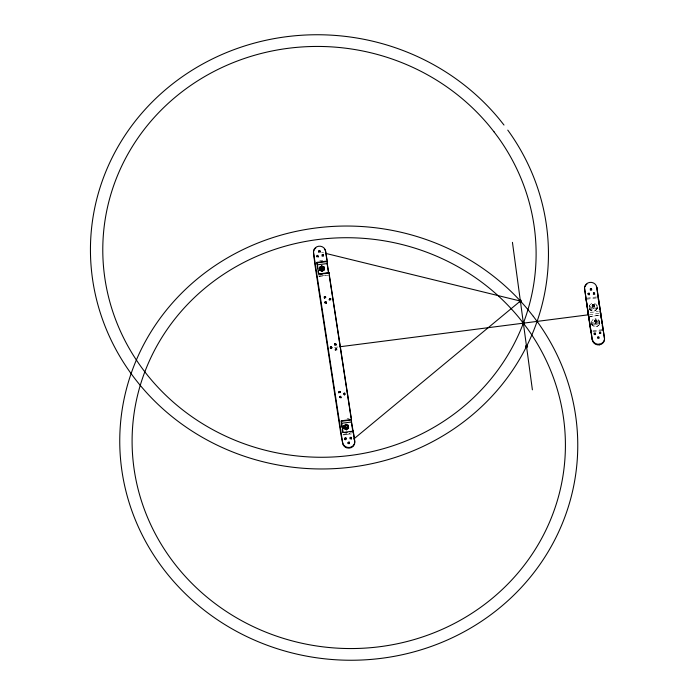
<?xml version="1.0" encoding="UTF-8"?>
<svg xmlns="http://www.w3.org/2000/svg" width="695" height="695" viewBox="0 0 695 695"><rect width="100%" height="100%" fill="white"/><g stroke="black" fill="none" stroke-linecap="round" stroke-linejoin="round"><path stroke-width="0.52" stroke-dasharray="3.48 2.61" d="M597.335 307.694L597.222 308.806L589.36 309.848L589.16 306.73M589.36 309.848L589.447 308.867L597.318 307.824L597.205 308.815M599.577 323.279L599.377 321.351A4.118 3.901 5.2 0 0 598.048 319.717M599.594 324.261L599.681 323.279L591.827 324.313L591.723 325.303L599.594 324.261L599.698 323.149M349.455 433.611L347.847 434.488L346.249 433.723M321.325 275.316L319.943 276.21L318.753 275.985L327.779 274.733M591.106 306.669L589.143 306.929A4.118 3.901 5.2 0 1 591.593 303.785M589.056 307.92L592.001 307.529M591.541 322.384L593.495 322.124M597.422 321.603L599.377 321.351M591.445 323.366L593.408 323.106M597.326 322.593L599.29 322.332M319.769 260.677L322.801 260.295M319.109 276.523L328.188 275.359M586.919 298.19L597.092 296.887M586.832 299.18L597.005 297.868M590.151 312.55L598.308 311.447M334.495 347.448L338.795 346.901M589.421 314.661L600.61 313.219M589.725 316.538L599.898 315.235L589.716 316.59M592.965 330.898L602.122 329.717M592.878 331.88L602.035 330.698M347.074 418.738L349.099 418.477M342.974 434.349L350.037 433.445M343.382 434.966L351.462 433.932M321.55 252.372L323.661 252.884M589.447 308.867L589.456 308.893A4.118 3.901 5.2 0 0 597.318 307.859M591.819 324.313L591.827 324.348A4.118 3.901 5.2 0 0 599.681 323.314M597.222 308.806L597.014 305.896A4.118 3.901 5.2 0 0 594.738 303.767M594.807 323.262A1.025 0.973 5.2 0 0 596.44 323.262A0.99 0.938 5.2 0 1 594.833 323.236M594.199 307.59A1.025 0.973 5.2 0 1 592.296 307.59M593.043 319.752A4.118 3.901 5.2 0 0 591.514 322.35L591.532 322.185A4.118 3.901 5.2 0 1 593.052 319.587M598.065 319.561A4.118 3.901 5.2 0 1 597.726 326.033A4.118 3.901 5.2 0 1 591.549 323.201M595.007 318.805A4.118 3.901 5.2 0 1 596.084 318.796M594.755 303.602A4.118 3.901 5.2 0 1 596.553 309.562A4.118 3.901 5.2 0 1 590.029 309.614A4.118 3.901 5.2 0 1 591.61 303.619M594.164 307.572A0.99 0.938 5.2 0 1 592.331 307.572"/><path stroke-width="1.04" d="M588.187 312.863L592.262 339.855A6.168 5.847 5.2 0 0 599.255 344.859A6.168 5.847 5.2 0 0 604.468 338.283L596.84 287.4A6.168 5.847 5.2 0 0 589.846 282.396A6.168 5.847 5.2 0 0 584.625 288.972L588.674 316.703M596.336 286.583A6.168 5.847 5.2 0 1 596.779 288.06L600.801 313.81M604.468 338.283L600.836 314.07M317.076 255.916C319.335 253.701 316.833 258.688 317.05 255.308M327.197 261.042L327.258 263.553L317.085 264.865L317.024 262.354L327.197 261.042L325.686 251.208A6.133 5.812 5.2 0 0 318.736 246.23A6.133 5.812 5.2 0 0 313.549 252.771L342.609 442.48A6.133 5.812 5.2 0 0 349.568 447.458A6.133 5.812 5.2 0 0 354.754 440.917L353.242 431.082L342.774 432.507M318.023 257.054L318.075 256.394M318.71 252.05L318.77 251.39M320.213 251.859L320.273 251.199M319.544 267.905L319.604 267.245L321.698 265.855L324.035 266.889L324.217 269.973L322.124 271.371L319.787 270.329L319.544 267.905L320.942 266.976M319.787 270.329L319.604 267.245M321.637 266.515L321.698 265.855M322.949 255.161L323.001 254.509M322.124 271.371L322.185 270.711L324.278 269.321M324.035 266.889L324.217 269.973M324.4 298.363L324.461 297.712M325.104 303.315L325.095 301.856M325.703 297.755L325.651 296.826M325.868 273.526L328.926 273.135L328.97 272.64L318.796 273.943L317.024 262.354M326.45 303.055L326.511 302.394M329.691 299.076C333.365 297.486 327.458 302.229 329.847 298.39M331.037 347.17L331.098 346.51M331.254 348.595L331.315 347.934M334.504 344.607C334.217 342.565 337.032 343.617 335.911 345.154M335.355 350.176C334.651 346.727 338.604 350.193 335.468 349.602M336.545 349.298L336.606 348.647M338.899 392.319C342.14 392.649 337.787 389.669 338.839 392.97M339.542 397.184L339.603 396.524M340.098 392.162L340.159 391.502M340.958 397.731L341.01 397.071M351.47 419.493L351.531 422.004L341.358 423.307L341.297 420.805L351.47 419.493L328.97 272.64M343.695 394.169L344.26 393.092M344.416 395.168L344.477 394.517M343.851 426.339L343.912 425.688L346.006 424.298L348.343 425.331L348.525 428.415L346.431 429.805L344.094 428.772L343.851 426.339L345.25 425.418M344.094 428.772L343.912 425.688M346.014 424.88A1.286 1.216 5.2 0 1 347.543 426.426A1.286 1.216 5.2 0 1 345.372 426.886A1.286 1.216 5.2 0 1 346.014 424.88L346.006 424.298M345.259 439.839L345.319 439.179M346.431 429.805L346.492 429.154L348.586 427.755L348.525 428.415M346.067 439.579L345.884 437.85M348.291 425.983L348.343 425.331M347.995 443.141L348.056 442.489M349.437 442.932C348.794 439.579 347.422 445.13 349.55 442.298M350.184 437.946C352.139 435.226 350.793 440.691 350.176 437.355M351.123 439.084L351.184 438.423M353.242 431.082L353.199 431.586L351.531 422.004M585.902 298.329L590.837 332.14L590.932 331.159M596.779 288.06L596.84 287.4M592.262 339.855L584.625 288.972M598.108 296.756L598.343 299.858M599.255 344.859L599.316 344.207A6.168 5.847 5.2 0 0 604.528 337.622M603.052 330.568L603.138 329.586M600.324 311.238L600.645 313.688M318.188 256.82L317.363 255.821L316.764 256.829M323.47 256.142L322.845 255.143L322.046 256.151M330.281 347.804L331.506 347.309L331.35 348.569M334.59 343.86L335.016 344.816L336.015 344.416M335.963 345.076L335.129 344.068L334.538 345.076M340.932 397.818L340.498 396.871L339.499 397.271M587.97 294.263L589.204 293.777L589.039 295.036M594.772 294.254L593.947 293.247L593.348 294.254M599.342 333.218L600.002 332.592L600.871 333.218M324.217 297.573L325.547 297.408M325.06 302.499C324.678 300.457 327.884 302.229 325.877 302.942C323.688 302.403 327.276 301.56 326.329 303.315M338.726 392.249L339.534 391.798L340.211 392.432M351.349 438.901C352.235 437.433 349.211 437.45 350.132 438.901M591.61 290.241C592.505 288.772 589.473 288.781 590.394 290.241M595.476 334.66C596.371 333.192 593.339 333.2 594.26 334.66M349.238 443.723C350.584 442.124 346.901 442.15 348.299 443.723M353.764 438.997L520.381 301.048L325.764 253.406M316.972 262.858L327.145 261.546M318.492 274.065L328.926 273.135M320.786 274.186L322.819 273.926M330.195 348.004L332.349 347.726M339.872 346.762L588.483 314.792M341.254 421.3L351.427 419.997M345.059 432.629L347.1 432.368M350.15 431.977L352.183 431.717M344.294 393.726L345.172 394.352M319.848 269.677L322.185 270.711M344.155 428.111L346.492 429.154M345.91 438.554L344.833 438.693L344.842 439.579M504.005 125.048L499.166 118.975A229.098 217.005 5.2 0 0 108.698 164.958A229.098 217.005 5.2 0 0 341.931 468.117A229.098 217.005 5.2 0 0 508.627 131.277L507.767 130.113M598.664 301.978L599.151 305.157M599.481 307.268L599.802 309.388M600.124 311.508L600.454 313.627M600.775 315.747L601.262 318.918M601.592 321.038L601.913 323.158M602.235 325.277L602.565 327.397M325.625 251.868L326.841 259.774M329.204 275.229L351.114 418.216M353.486 433.671L354.693 441.577A6.133 5.812 5.2 0 1 342.991 444.6L340.95 434.61L314.896 264.578L313.462 251.911A6.133 5.812 5.2 0 1 315.756 248.046M327.258 263.553L328.666 272.753M327.015 263.014L328.631 273.552M351.288 421.465L353.069 433.055M341.297 420.805L343.069 432.394M317.241 265.881L317.711 268.948M318.023 270.998L318.336 273.039M341.514 424.332L341.983 427.399M342.305 429.44L342.618 431.491M512.441 242.346L532.396 389.826M336.78 349.906L336.102 349.09L335.251 349.915M330.664 299.866L329.986 299.05L329.135 299.866M320.213 251.955L319.335 251.13L318.684 251.955M599.116 338.178L598.447 337.353L597.587 338.118M347.265 425.983A1.286 1.216 5.2 0 1 346.953 427.746A1.286 1.216 5.2 0 1 345.12 427.286A1.286 1.216 5.2 0 1 345.745 425.601M346.405 425.514A1.286 1.216 5.2 0 1 347.022 425.757M346.987 428.346A1.286 1.216 5.2 0 1 346.692 428.502M345.71 428.502A1.286 1.216 5.2 0 1 345.18 428.12M345.007 427.842A1.286 1.216 5.2 0 1 344.92 427.216M322.715 267.314A1.286 1.216 5.2 0 1 322.549 269.365A1.286 1.216 5.2 0 1 320.656 268.339A1.286 1.216 5.2 0 1 322.419 267.158M321.403 270.068A1.286 1.216 5.2 0 1 320.873 269.686M320.699 269.408A1.286 1.216 5.2 0 1 320.604 268.783M347.726 427.564A1.546 1.46 5.2 0 1 347.622 427.929M345.267 428.546A1.546 1.46 5.2 0 1 344.981 428.276M344.772 427.946A1.546 1.46 5.2 0 1 344.763 426.826M344.598 427.851A1.546 1.46 5.2 0 1 344.703 427.477M324.374 249.088A6.133 5.812 5.2 0 1 325.19 250.4M323.444 269.121A1.546 1.46 5.2 0 1 323.349 269.486M320.994 270.094A1.546 1.46 5.2 0 1 320.708 269.825M320.499 269.495A1.546 1.46 5.2 0 1 320.482 268.374M320.326 269.399A1.546 1.46 5.2 0 1 320.421 269.035M596.727 321.55A1.025 0.973 5.2 0 1 596.658 322.054M593.191 305.261A1.025 0.973 5.2 0 1 593.956 305.453M584.565 289.633A6.168 5.847 5.2 0 1 584.547 288.104M584.938 286.627A6.168 5.847 5.2 0 1 586.849 284.22M599.316 344.207A6.168 5.847 5.2 0 1 592.322 339.195M318.788 250.921C319.405 253.823 321.298 249.227 318.788 250.921M322.098 254.935C322.715 257.828 324.608 253.232 322.098 254.935M324.278 296.921C324.886 299.814 326.789 295.219 324.278 296.921M330.394 346.961C331.002 349.863 332.896 345.259 330.394 346.961M339.56 396.61C340.168 399.512 342.062 394.908 339.56 396.61M343.747 393.509C344.364 396.411 346.258 391.815 343.747 393.509M344.79 438.197C345.398 441.099 347.3 436.503 344.79 438.197M588.083 293.42C588.682 296.322 590.594 291.735 588.083 293.42M590.342 288.859C590.941 291.761 592.852 287.165 590.342 288.859M593.4 293.038C593.999 295.94 595.919 291.344 593.4 293.038M594.208 333.279C594.807 336.18 596.718 331.584 594.208 333.279M597.691 337.144C598.291 340.046 600.211 335.45 597.691 337.144M599.455 332.384C600.054 335.285 601.966 330.69 599.455 332.384M494.067 131.876L489.48 126.134A216.753 205.32 5.2 0 0 120.053 169.641A216.753 205.32 5.2 0 0 340.715 456.467A216.753 205.32 5.2 0 0 498.437 137.766L494.067 131.876M533.317 316.329L528.469 310.257A229.098 217.005 5.2 0 0 138.01 356.24A229.098 217.005 5.2 0 0 371.234 659.399A229.098 217.005 5.2 0 0 537.939 322.558L533.317 316.329M523.37 323.158L518.791 317.415A216.753 205.32 5.2 0 0 149.364 360.922A216.753 205.32 5.2 0 0 370.027 647.749A216.753 205.32 5.2 0 0 527.74 329.056L523.37 323.158M522.822 323.766A1.025 0.973 5.2 0 0 524.456 323.114A1.025 0.973 5.2 0 0 523.022 322.098A1.025 0.973 5.2 0 0 522.822 323.766M519.782 301.83A1.025 0.973 5.2 0 0 521.406 301.161A1.025 0.973 5.2 0 0 519.964 300.153A1.025 0.973 5.2 0 0 519.782 301.83M525.915 347.222A1.025 0.973 5.2 0 0 527.548 346.544A1.025 0.973 5.2 0 0 526.106 345.545A1.025 0.973 5.2 0 0 525.915 347.222M321.229 268.591A1.286 1.216 5.2 0 0 323.279 267.784A1.286 1.216 5.2 0 0 321.498 266.498A1.286 1.216 5.2 0 0 321.229 268.591M595.172 321.768A0.99 0.938 5.2 0 0 596.753 321.151A0.99 0.938 5.2 0 0 595.38 320.152A0.99 0.938 5.2 0 0 595.172 321.768A1.025 0.973 5.2 0 0 596.788 321.151A1.025 0.973 5.2 0 0 595.363 320.126A1.025 0.973 5.2 0 0 595.146 321.794M592.792 306.321A0.99 0.938 5.2 0 0 594.373 305.696A0.99 0.938 5.2 0 0 593 304.705A1.025 0.973 5.2 0 0 592.774 306.347A1.025 0.973 5.2 0 0 594.416 305.696A1.025 0.973 5.2 0 0 592.991 304.671A0.99 0.938 5.2 0 0 592.792 306.321"/></g></svg>
